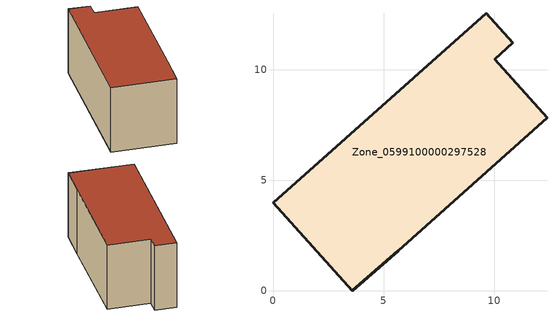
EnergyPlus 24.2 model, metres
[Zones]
Zone_0599100000297528
 floor ground (C_G): 0,3.98 9.64,12.55 10.84,11.21 10.03,10.48 12.4,7.82 5.68,1.81 3.58,0 z0
 wall outside (C_F): 10.03,10.48 10.84,11.21 9.64,12.55 0,3.98 3.58,0 5.68,1.81 12.4,7.82 10.03,10.48 z0:5.83
 roof outside (C_R): 5.68,1.81 12.4,7.82 10.03,10.48 10.84,11.21 9.64,12.55 0,3.98 3.58,0 z5.83
[BUILDING]
Pand.0599100000297528: North Axis=0; Terrain=City; Loads Convergence Tolerance Value=0.04; Temperature Convergence Tolerance Value=0.4; Solar Distribution=FullExterior; Maximum Number of Warmup Days=25; Minimum Number of Warmup Days=1
[Site:Location]
Rotterdam.The.Hague.AP_ZH_NLD Design_Conditions: Latitude=51.96; Longitude=4.45; Time Zone=1; Elevation=-4.5
[SITE:GROUNDTEMPERATURE:BUILDINGSURFACE]
18, 18, 18, 18, 18, 18, 18, 18, 18, 18, 18, 18
[MATERIAL] Thermal Absorptance=0.9; Solar Absorptance=0.7; Visible Absorptance=0.7
Name | Roughness | Thickness | Conductivity | Density | Specific Heat
G.TI.1975-1991 | MediumSmooth | 0.15 | 0.288461 | 540 | 1210
F.TI.1975-1991 | Rough | 0.3 | 0.230769 | 1920 | 840
R.TI.1975-1991 | MediumRough | 0.2 | 0.153846 | 1500 | 1000
[CONSTRUCTION]
C_G: G.TI.1975-1991
C_F: F.TI.1975-1991
C_R: R.TI.1975-1991
[ZONE]
Zone_0599100000297528: Type=1; Multiplier=1; Ceiling Height=Autocalculate; Volume=Autocalculate; Floor Area=autocalculate; Part of Total Floor Area=Yes
[ZONEINFILTRATION:DESIGNFLOWRATE]
Infil_Zone_0599100000297528: Zone or ZoneList or Space or SpaceList=Zone_0599100000297528; Schedule=AlwaysOn; Design Flow Rate Calculation Method=Flow/Area; Flow Rate per Floor Area=0.003; Constant Term Coefficient=1; Temperature Term Coefficient=0; Velocity Term Coefficient=0; Velocity Squared Term Coefficient=0
[HVACTEMPLATE:ZONE:IDEALLOADSAIRSYSTEM]
Zone_0599100000297528: Maximum Heating Supply Air Temperature=50; Minimum Cooling Supply Air Temperature=13; Maximum Heating Supply Air Humidity Ratio=0.0156; Minimum Cooling Supply Air Humidity Ratio=0.0077; Heating Limit=NoLimit; Cooling Limit=NoLimit; Dehumidification Control Type=ConstantSensibleHeatRatio; Cooling Sensible Heat Ratio=0.7; Dehumidification Setpoint=60; Humidification Control Type=None; Humidification Setpoint=30; Outdoor Air Method=None; Outdoor Air Flow Rate per Person=0.00944; Outdoor Air Flow Rate per Zone Floor Area=0; Outdoor Air Flow Rate per Zone=0; Demand Controlled Ventilation Type=None; Outdoor Air Economizer Type=NoEconomizer; Heat Recovery Type=None; Sensible Heat Recovery Effectiveness=0.7; Latent Heat Recovery Effectiveness=0.65
[ZONECONTROL:THERMOSTAT]
ThermostatControl_Zone_0599100000297528: Zone or ZoneList=Zone_0599100000297528; Control Type Schedule=DualSetpointControlType; Control 1=Thermostat_Zone_0599100000297528; Temperature Difference Between Cutout And Setpoint=0
[THERMOSTATSETPOINT:DUALSETPOINT]
Thermostat_Zone_0599100000297528: Heating Setpoint Temperature Schedule=HeatingSetpoint_Zone_0599100000297528; Cooling Setpoint Temperature Schedule=CoolingSetpoint_Zone_0599100000297528
[SCHEDULE:COMPACT]
HeatingSetpoint_Zone_0599100000297528: Through: 12/31, For: AllDays, Until: 24:00, 21
CoolingSetpoint_Zone_0599100000297528: Through: 12/31, For: AllDays, Until: 24:00, 24
DualSetpointControlType: Through: 12/31, For: AllDays, Until: 24:00, 4
AlwaysOn: Through: 12/31, For: AllDays, Until: 24:00, 1
